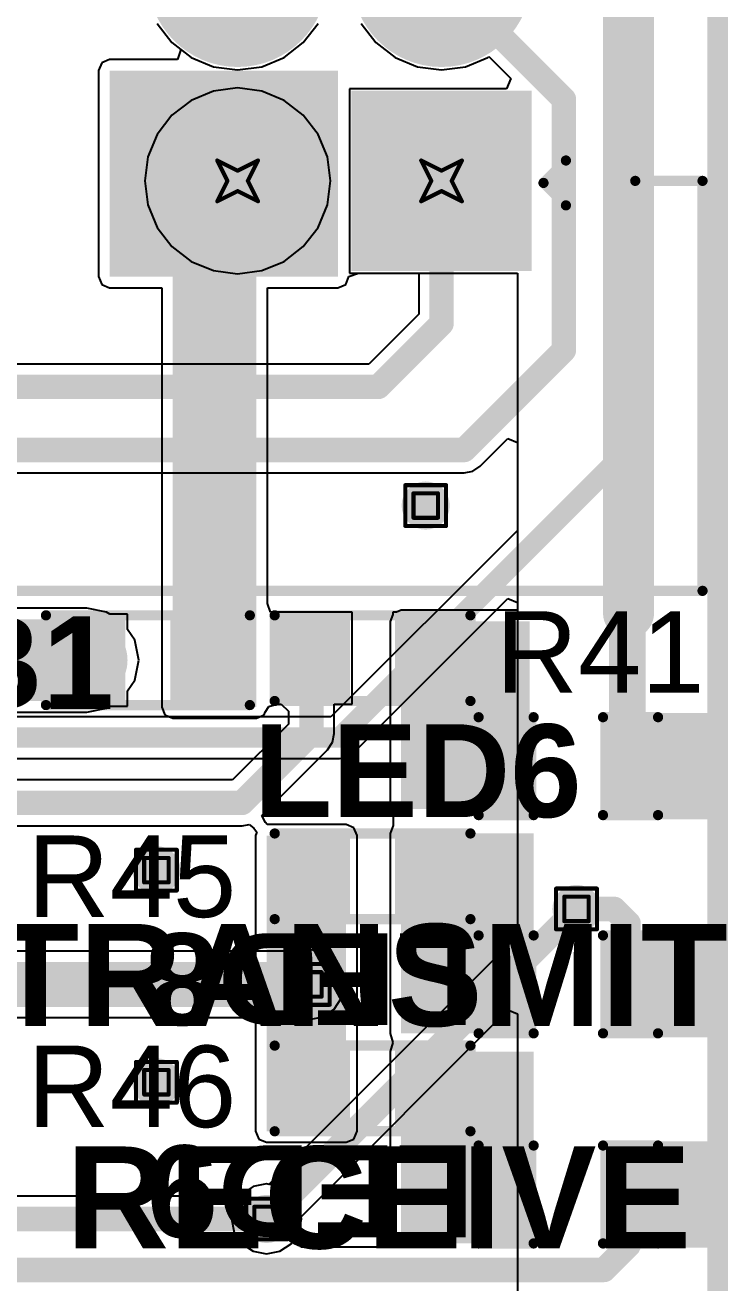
# Model space of a CAD drawing. Header units: inches. Extents: x -0.3 to 9.9, y -0.4 to 5.
# Drawn here: x 4.286 to 4.63, y 1.484 to 2.1 of the extents above; entities that cross this region are included whole.
import ezdxf

# ---------------------------------------------------------------- set-up
doc = ezdxf.new("R2010")
doc.units = ezdxf.units.IN
doc.header["$MEASUREMENT"] = 0
for name, color, linetype in [('Board Outline', 216, 'Continuous'), ('Bottom Layer', 5, 'Continuous'), ('Bottom Solder', 6, 'Continuous'), ('Drill Drawing', 1, 'Continuous'), ('Multi-Layer', 9, 'Continuous'), ('Pad Holes', 156, 'Continuous'), ('Top Layer', 1, 'Continuous'), ('Top Overlay', 2, 'Continuous'), ('Top Paste', 8, 'Continuous'), ('Top Solder', 216, 'Continuous'), ('Via Holes', 16, 'Continuous')]:
    doc.layers.add(name, color=color, linetype=linetype)
doc.styles.add('Arial', font='', dxfattribs={"height": 0.2})
doc.styles.add('Arial_Bold', font='', dxfattribs={"height": 0.2})
doc.styles.get('Arial').set_extended_font_data('Arial')
doc.styles.get('Arial_Bold').set_extended_font_data('Arial', bold=True)

# ---------------------------------------------------------------- blocks, each defined once
blk = doc.blocks.new('S______B______61')
at = {"layer": 'Top Layer'}
for points in [[(-0.045, -0.0175), (-0.045, 0.0175), (-0.015, 0.0175), (-0.015, -0.0175)], [(0.015, -0.0175), (0.015, 0.0175), (0.045, 0.0175), (0.045, -0.0175)]]:
    blk.add_hatch(color=1, dxfattribs=at).paths.add_polyline_path(points)
at = {"layer": 'Top Paste'}
for points in [[(-0.045, -0.0175), (-0.045, 0.0175), (-0.015, 0.0175), (-0.015, -0.0175)], [(0.015, -0.0175), (0.015, 0.0175), (0.045, 0.0175), (0.045, -0.0175)]]:
    blk.add_hatch(color=8, dxfattribs=at).paths.add_polyline_path(points)
at = {"layer": 'Top Solder'}
for points in [[(-0.049, -0.0215), (-0.049, 0.0215), (-0.011, 0.0215), (-0.011, -0.0215)], [(0.011, -0.0215), (0.011, 0.0215), (0.049, 0.0215), (0.049, -0.0215)]]:
    blk.add_hatch(color=216, dxfattribs=at).paths.add_polyline_path(points)
at = {"layer": 'Top Overlay', "const_width": 0.005}
for points in [[(0.05, 0.022), (-0.05, 0.022)], [(-0.05, 0.022), (-0.05, -0.022)], [(0.05, 0.022), (0.05, -0.022)], [(0.05, -0.022), (-0.05, -0.022)]]:
    blk.add_lwpolyline(points, dxfattribs=at)
at = {"layer": 'Top Overlay', "const_width": 0.0025}
for points in [[(-0.05125, 0.022, 1), (-0.04875, 0.022, 1)], [(-0.05125, 0.022, 1), (-0.04875, 0.022, 1)], [(0.04875, 0.022, 1), (0.05125, 0.022, 1)], [(0.04875, 0.022, 1), (0.05125, 0.022, 1)], [(-0.05125, -0.022, 1), (-0.04875, -0.022, 1)], [(-0.05125, -0.022, 1), (-0.04875, -0.022, 1)], [(0.04875, -0.022, 1), (0.05125, -0.022, 1)], [(0.04875, -0.022, 1), (0.05125, -0.022, 1)]]:
    blk.add_lwpolyline(points, format="xyb", close=True, dxfattribs=at)
at = {"layer": 'Top Overlay', "style": 'Arial_Bold'}
blk.add_text('SB1', height=0.045, rotation=-180, dxfattribs=at).set_placement((0.139, 0.02344))
blk = doc.blocks.new('R___0603_64')
at = {"layer": 'Top Layer'}
for points in [[(-0.015, 0.0175), (-0.015, -0.0175), (-0.045, -0.0175), (-0.045, 0.0175)], [(0.045, 0.0175), (0.045, -0.0175), (0.015, -0.0175), (0.015, 0.0175)]]:
    blk.add_hatch(color=1, dxfattribs=at).paths.add_polyline_path(points)
at = {"layer": 'Top Paste'}
for points in [[(-0.015, 0.0175), (-0.015, -0.0175), (-0.045, -0.0175), (-0.045, 0.0175)], [(0.045, 0.0175), (0.045, -0.0175), (0.015, -0.0175), (0.015, 0.0175)]]:
    blk.add_hatch(color=8, dxfattribs=at).paths.add_polyline_path(points)
at = {"layer": 'Top Solder'}
for points in [[(-0.011, 0.0215), (-0.011, -0.0215), (-0.049, -0.0215), (-0.049, 0.0215)], [(0.049, 0.0215), (0.049, -0.0215), (0.011, -0.0215), (0.011, 0.0215)]]:
    blk.add_hatch(color=216, dxfattribs=at).paths.add_polyline_path(points)
at = {"layer": 'Top Overlay', "const_width": 0.005}
for points in [[(-0.048, 0.021), (-0.048, -0.021)], [(0.048, 0.021), (-0.048, 0.021)], [(0.048, 0.021), (0.048, -0.021)], [(0.048, -0.021), (-0.048, -0.021)]]:
    blk.add_lwpolyline(points, dxfattribs=at)
at = {"layer": 'Top Overlay', "const_width": 0.0025}
for points in [[(-0.04925, 0.021, 1), (-0.04675, 0.021, 1)], [(-0.04925, 0.021, 1), (-0.04675, 0.021, 1)], [(0.04675, 0.021, 1), (0.04925, 0.021, 1)], [(0.04675, 0.021, 1), (0.04925, 0.021, 1)], [(-0.04925, -0.021, 1), (-0.04675, -0.021, 1)], [(-0.04925, -0.021, 1), (-0.04675, -0.021, 1)], [(0.04675, -0.021, 1), (0.04925, -0.021, 1)], [(0.04675, -0.021, 1), (0.04925, -0.021, 1)]]:
    blk.add_lwpolyline(points, format="xyb", close=True, dxfattribs=at)
blk = doc.blocks.new('R___0603_65')
at = {"layer": 'Top Layer'}
for points in [[(-0.015, 0.0175), (-0.015, -0.0175), (-0.045, -0.0175), (-0.045, 0.0175)], [(0.045, 0.0175), (0.045, -0.0175), (0.015, -0.0175), (0.015, 0.0175)]]:
    blk.add_hatch(color=1, dxfattribs=at).paths.add_polyline_path(points)
at = {"layer": 'Top Paste'}
for points in [[(-0.015, 0.0175), (-0.015, -0.0175), (-0.045, -0.0175), (-0.045, 0.0175)], [(0.045, 0.0175), (0.045, -0.0175), (0.015, -0.0175), (0.015, 0.0175)]]:
    blk.add_hatch(color=8, dxfattribs=at).paths.add_polyline_path(points)
at = {"layer": 'Top Solder'}
for points in [[(-0.011, 0.0215), (-0.011, -0.0215), (-0.049, -0.0215), (-0.049, 0.0215)], [(0.049, 0.0215), (0.049, -0.0215), (0.011, -0.0215), (0.011, 0.0215)]]:
    blk.add_hatch(color=216, dxfattribs=at).paths.add_polyline_path(points)
at = {"layer": 'Top Overlay', "const_width": 0.005}
for points in [[(-0.048, 0.021), (-0.048, -0.021)], [(0.048, 0.021), (-0.048, 0.021)], [(0.048, 0.021), (0.048, -0.021)], [(0.048, -0.021), (-0.048, -0.021)]]:
    blk.add_lwpolyline(points, dxfattribs=at)
at = {"layer": 'Top Overlay', "const_width": 0.0025}
for points in [[(-0.04925, 0.021, 1), (-0.04675, 0.021, 1)], [(-0.04925, 0.021, 1), (-0.04675, 0.021, 1)], [(0.04675, 0.021, 1), (0.04925, 0.021, 1)], [(0.04675, 0.021, 1), (0.04925, 0.021, 1)], [(-0.04925, -0.021, 1), (-0.04675, -0.021, 1)], [(-0.04925, -0.021, 1), (-0.04675, -0.021, 1)], [(0.04675, -0.021, 1), (0.04925, -0.021, 1)], [(0.04675, -0.021, 1), (0.04925, -0.021, 1)]]:
    blk.add_lwpolyline(points, format="xyb", close=True, dxfattribs=at)
blk = doc.blocks.new('R___0603_69')
at = {"layer": 'Top Layer'}
for points in [[(-0.015, 0.0175), (-0.015, -0.0175), (-0.045, -0.0175), (-0.045, 0.0175)], [(0.045, 0.0175), (0.045, -0.0175), (0.015, -0.0175), (0.015, 0.0175)]]:
    blk.add_hatch(color=1, dxfattribs=at).paths.add_polyline_path(points)
at = {"layer": 'Top Paste'}
for points in [[(-0.015, 0.0175), (-0.015, -0.0175), (-0.045, -0.0175), (-0.045, 0.0175)], [(0.045, 0.0175), (0.045, -0.0175), (0.015, -0.0175), (0.015, 0.0175)]]:
    blk.add_hatch(color=8, dxfattribs=at).paths.add_polyline_path(points)
at = {"layer": 'Top Solder'}
for points in [[(-0.011, 0.0215), (-0.011, -0.0215), (-0.049, -0.0215), (-0.049, 0.0215)], [(0.049, 0.0215), (0.049, -0.0215), (0.011, -0.0215), (0.011, 0.0215)]]:
    blk.add_hatch(color=216, dxfattribs=at).paths.add_polyline_path(points)
at = {"layer": 'Top Overlay', "const_width": 0.005}
for points in [[(-0.048, 0.021), (-0.048, -0.021)], [(0.048, 0.021), (-0.048, 0.021)], [(0.048, 0.021), (0.048, -0.021)], [(0.048, -0.021), (-0.048, -0.021)]]:
    blk.add_lwpolyline(points, dxfattribs=at)
at = {"layer": 'Top Overlay', "const_width": 0.0025}
for points in [[(-0.04925, 0.021, 1), (-0.04675, 0.021, 1)], [(-0.04925, 0.021, 1), (-0.04675, 0.021, 1)], [(0.04675, 0.021, 1), (0.04925, 0.021, 1)], [(0.04675, 0.021, 1), (0.04925, 0.021, 1)], [(-0.04925, -0.021, 1), (-0.04675, -0.021, 1)], [(-0.04925, -0.021, 1), (-0.04675, -0.021, 1)], [(0.04675, -0.021, 1), (0.04925, -0.021, 1)], [(0.04675, -0.021, 1), (0.04925, -0.021, 1)]]:
    blk.add_lwpolyline(points, format="xyb", close=True, dxfattribs=at)
blk = doc.blocks.new('LED_0603_114')
at = {"layer": 'Top Layer'}
for points in [[(-0.03937, 0.01969), (-0.01969, 0.01969), (-0.01969, -0.01969), (-0.03937, -0.01969)], [(0.01969, 0.01969), (0.03937, 0.01969), (0.03937, -0.01969), (0.01969, -0.01969)]]:
    blk.add_hatch(color=1, dxfattribs=at).paths.add_polyline_path(points)
at = {"layer": 'Top Overlay'}
blk.add_hatch(color=2, dxfattribs=at).paths.add_polyline_path([(0.044, -0.026), (0.069, -0.026), (0.069, 0.026), (0.044, 0.026)])
at = {"layer": 'Top Paste'}
for points in [[(-0.03937, 0.01969), (-0.01969, 0.01969), (-0.01969, -0.01969), (-0.03937, -0.01969)], [(0.01969, 0.01969), (0.03937, 0.01969), (0.03937, -0.01969), (0.01969, -0.01969)]]:
    blk.add_hatch(color=8, dxfattribs=at).paths.add_polyline_path(points)
at = {"layer": 'Top Solder'}
for points in [[(-0.04337, 0.02369), (-0.01569, 0.02369), (-0.01569, -0.02369), (-0.04337, -0.02369)], [(0.01569, 0.02369), (0.04337, 0.02369), (0.04337, -0.02369), (0.01569, -0.02369)]]:
    blk.add_hatch(color=216, dxfattribs=at).paths.add_polyline_path(points)
at = {"layer": 'Top Overlay', "const_width": 0.005}
for points in [[(-0.044, 0.024), (-0.017, 0.024)], [(-0.044, -0.024), (-0.044, 0.024)], [(0.017, 0.024), (0.044, 0.024)], [(0.044, -0.024), (0.044, 0.024)], [(-0.044, -0.024), (-0.017, -0.024)], [(0.017, -0.024), (0.044, -0.024)]]:
    blk.add_lwpolyline(points, dxfattribs=at)
at = {"layer": 'Top Overlay', "const_width": 0.0025}
for points in [[(-0.04525, 0.024, 1), (-0.04275, 0.024, 1)], [(-0.04525, 0.024, 1), (-0.04275, 0.024, 1)], [(-0.01825, 0.024, 1), (-0.01575, 0.024, 1)], [(0.01575, 0.024, 1), (0.01825, 0.024, 1)], [(0.04275, 0.024, 1), (0.04525, 0.024, 1)], [(0.04275, 0.024, 1), (0.04525, 0.024, 1)], [(-0.04525, -0.024, 1), (-0.04275, -0.024, 1)], [(-0.04525, -0.024, 1), (-0.04275, -0.024, 1)], [(-0.01825, -0.024, 1), (-0.01575, -0.024, 1)], [(0.01575, -0.024, 1), (0.01825, -0.024, 1)], [(0.04275, -0.024, 1), (0.04525, -0.024, 1)], [(0.04275, -0.024, 1), (0.04525, -0.024, 1)]]:
    blk.add_lwpolyline(points, format="xyb", close=True, dxfattribs=at)
at = {"layer": 'Top Overlay', "style": 'Arial_Bold'}
blk.add_text('LED9', height=0.045, rotation=180, dxfattribs=at).set_placement((-0.04621, 0.02406))
blk = doc.blocks.new('LED_0603_115')
at = {"layer": 'Top Layer'}
for points in [[(-0.03937, 0.01969), (-0.01969, 0.01969), (-0.01969, -0.01969), (-0.03937, -0.01969)], [(0.01969, 0.01969), (0.03937, 0.01969), (0.03937, -0.01969), (0.01969, -0.01969)]]:
    blk.add_hatch(color=1, dxfattribs=at).paths.add_polyline_path(points)
at = {"layer": 'Top Overlay'}
blk.add_hatch(color=2, dxfattribs=at).paths.add_polyline_path([(0.044, -0.026), (0.069, -0.026), (0.069, 0.026), (0.044, 0.026)])
at = {"layer": 'Top Paste'}
for points in [[(-0.03937, 0.01969), (-0.01969, 0.01969), (-0.01969, -0.01969), (-0.03937, -0.01969)], [(0.01969, 0.01969), (0.03937, 0.01969), (0.03937, -0.01969), (0.01969, -0.01969)]]:
    blk.add_hatch(color=8, dxfattribs=at).paths.add_polyline_path(points)
at = {"layer": 'Top Solder'}
for points in [[(-0.04337, 0.02369), (-0.01569, 0.02369), (-0.01569, -0.02369), (-0.04337, -0.02369)], [(0.01569, 0.02369), (0.04337, 0.02369), (0.04337, -0.02369), (0.01569, -0.02369)]]:
    blk.add_hatch(color=216, dxfattribs=at).paths.add_polyline_path(points)
at = {"layer": 'Top Overlay', "const_width": 0.005}
for points in [[(-0.044, 0.024), (-0.017, 0.024)], [(-0.044, -0.024), (-0.044, 0.024)], [(0.017, 0.024), (0.044, 0.024)], [(0.044, -0.024), (0.044, 0.024)], [(-0.044, -0.024), (-0.017, -0.024)], [(0.017, -0.024), (0.044, -0.024)]]:
    blk.add_lwpolyline(points, dxfattribs=at)
at = {"layer": 'Top Overlay', "const_width": 0.0025}
for points in [[(-0.04525, 0.024, 1), (-0.04275, 0.024, 1)], [(-0.04525, 0.024, 1), (-0.04275, 0.024, 1)], [(-0.01825, 0.024, 1), (-0.01575, 0.024, 1)], [(0.01575, 0.024, 1), (0.01825, 0.024, 1)], [(0.04275, 0.024, 1), (0.04525, 0.024, 1)], [(0.04275, 0.024, 1), (0.04525, 0.024, 1)], [(-0.04525, -0.024, 1), (-0.04275, -0.024, 1)], [(-0.04525, -0.024, 1), (-0.04275, -0.024, 1)], [(-0.01825, -0.024, 1), (-0.01575, -0.024, 1)], [(0.01575, -0.024, 1), (0.01825, -0.024, 1)], [(0.04275, -0.024, 1), (0.04525, -0.024, 1)], [(0.04275, -0.024, 1), (0.04525, -0.024, 1)]]:
    blk.add_lwpolyline(points, format="xyb", close=True, dxfattribs=at)
at = {"layer": 'Top Overlay', "style": 'Arial_Bold'}
blk.add_text('LED8', height=0.045, rotation=180, dxfattribs=at).set_placement((-0.04616, 0.02506))
blk = doc.blocks.new('LED_0603_116')
at = {"layer": 'Top Layer'}
for points in [[(-0.03937, 0.01969), (-0.01969, 0.01969), (-0.01969, -0.01969), (-0.03937, -0.01969)], [(0.01969, 0.01969), (0.03937, 0.01969), (0.03937, -0.01969), (0.01969, -0.01969)]]:
    blk.add_hatch(color=1, dxfattribs=at).paths.add_polyline_path(points)
at = {"layer": 'Top Overlay'}
blk.add_hatch(color=2, dxfattribs=at).paths.add_polyline_path([(0.044, -0.026), (0.069, -0.026), (0.069, 0.026), (0.044, 0.026)])
at = {"layer": 'Top Paste'}
for points in [[(-0.03937, 0.01969), (-0.01969, 0.01969), (-0.01969, -0.01969), (-0.03937, -0.01969)], [(0.01969, 0.01969), (0.03937, 0.01969), (0.03937, -0.01969), (0.01969, -0.01969)]]:
    blk.add_hatch(color=8, dxfattribs=at).paths.add_polyline_path(points)
at = {"layer": 'Top Solder'}
for points in [[(-0.04337, 0.02369), (-0.01569, 0.02369), (-0.01569, -0.02369), (-0.04337, -0.02369)], [(0.01569, 0.02369), (0.04337, 0.02369), (0.04337, -0.02369), (0.01569, -0.02369)]]:
    blk.add_hatch(color=216, dxfattribs=at).paths.add_polyline_path(points)
at = {"layer": 'Top Overlay', "const_width": 0.005}
for points in [[(-0.044, 0.024), (-0.017, 0.024)], [(-0.044, -0.024), (-0.044, 0.024)], [(0.017, 0.024), (0.044, 0.024)], [(0.044, -0.024), (0.044, 0.024)], [(-0.044, -0.024), (-0.017, -0.024)], [(0.017, -0.024), (0.044, -0.024)]]:
    blk.add_lwpolyline(points, dxfattribs=at)
at = {"layer": 'Top Overlay', "const_width": 0.0025}
for points in [[(-0.04525, 0.024, 1), (-0.04275, 0.024, 1)], [(-0.04525, 0.024, 1), (-0.04275, 0.024, 1)], [(-0.01825, 0.024, 1), (-0.01575, 0.024, 1)], [(0.01575, 0.024, 1), (0.01825, 0.024, 1)], [(0.04275, 0.024, 1), (0.04525, 0.024, 1)], [(0.04275, 0.024, 1), (0.04525, 0.024, 1)], [(-0.04525, -0.024, 1), (-0.04275, -0.024, 1)], [(-0.04525, -0.024, 1), (-0.04275, -0.024, 1)], [(-0.01825, -0.024, 1), (-0.01575, -0.024, 1)], [(0.01575, -0.024, 1), (0.01825, -0.024, 1)], [(0.04275, -0.024, 1), (0.04525, -0.024, 1)], [(0.04275, -0.024, 1), (0.04525, -0.024, 1)]]:
    blk.add_lwpolyline(points, format="xyb", close=True, dxfattribs=at)
at = {"layer": 'Top Overlay', "style": 'Arial_Bold'}
blk.add_text('LED6', height=0.045, dxfattribs=at).set_placement((-0.15419, -0.02447))
blk = doc.blocks.new('BH254V_6P_122')
at = {"layer": 'Bottom Layer'}
h = blk.add_hatch(color=5, dxfattribs=at)
edge = h.paths.add_edge_path()
edge.add_arc((-0.1, 0.05), 0.04016, 0, 360)
h = blk.add_hatch(color=5, dxfattribs=at)
edge = h.paths.add_edge_path()
edge.add_arc((0, 0.05), 0.04016, 0, 360)
h = blk.add_hatch(color=5, dxfattribs=at)
edge = h.paths.add_edge_path()
edge.add_arc((0.1, 0.05), 0.04016, 0, 360)
blk.add_hatch(color=5, dxfattribs=at).paths.add_polyline_path([(-0.14016, -0.00984), (-0.05984, -0.00984), (-0.05984, -0.09016), (-0.14016, -0.09016)])
h = blk.add_hatch(color=5, dxfattribs=at)
edge = h.paths.add_edge_path()
edge.add_arc((0, -0.05), 0.04016, 0, 360)
h = blk.add_hatch(color=5, dxfattribs=at)
edge = h.paths.add_edge_path()
edge.add_arc((0.1, -0.05), 0.04016, 0, 360)
at = {"layer": 'Bottom Solder'}
h = blk.add_hatch(color=6, dxfattribs=at)
edge = h.paths.add_edge_path()
edge.add_arc((-0.1, 0.05), 0.04416, 0, 360)
h = blk.add_hatch(color=6, dxfattribs=at)
edge = h.paths.add_edge_path()
edge.add_arc((0, 0.05), 0.04416, 0, 360)
h = blk.add_hatch(color=6, dxfattribs=at)
edge = h.paths.add_edge_path()
edge.add_arc((0.1, 0.05), 0.04416, 0, 360)
blk.add_hatch(color=6, dxfattribs=at).paths.add_polyline_path([(-0.14416, -0.00584), (-0.05584, -0.00584), (-0.05584, -0.09416), (-0.14416, -0.09416)])
h = blk.add_hatch(color=6, dxfattribs=at)
edge = h.paths.add_edge_path()
edge.add_arc((0, -0.05), 0.04416, 0, 360)
h = blk.add_hatch(color=6, dxfattribs=at)
edge = h.paths.add_edge_path()
edge.add_arc((0.1, -0.05), 0.04416, 0, 360)
at = {"layer": 'Multi-Layer'}
h = blk.add_hatch(color=9, dxfattribs=at)
edge = h.paths.add_edge_path()
edge.add_arc((-0.1, 0.05), 0.04016, 0, 360)
h = blk.add_hatch(color=9, dxfattribs=at)
edge = h.paths.add_edge_path()
edge.add_arc((0, 0.05), 0.04016, 0, 360)
h = blk.add_hatch(color=9, dxfattribs=at)
edge = h.paths.add_edge_path()
edge.add_arc((0.1, 0.05), 0.04016, 0, 360)
blk.add_hatch(color=9, dxfattribs=at).paths.add_polyline_path([(-0.14016, -0.00984), (-0.05984, -0.00984), (-0.05984, -0.09016), (-0.14016, -0.09016)])
h = blk.add_hatch(color=9, dxfattribs=at)
edge = h.paths.add_edge_path()
edge.add_arc((0, -0.05), 0.04016, 0, 360)
h = blk.add_hatch(color=9, dxfattribs=at)
edge = h.paths.add_edge_path()
edge.add_arc((0.1, -0.05), 0.04016, 0, 360)
at = {"layer": 'Pad Holes'}
h = blk.add_hatch(color=7, dxfattribs=at)
edge = h.paths.add_edge_path()
edge.add_arc((-0.1, 0.05), 0.02008, 0, 360)
h = blk.add_hatch(color=7, dxfattribs=at)
edge = h.paths.add_edge_path()
edge.add_arc((0, 0.05), 0.02008, 0, 360)
h = blk.add_hatch(color=7, dxfattribs=at)
edge = h.paths.add_edge_path()
edge.add_arc((0.1, 0.05), 0.02008, 0, 360)
h = blk.add_hatch(color=7, dxfattribs=at)
edge = h.paths.add_edge_path()
edge.add_arc((-0.1, -0.05), 0.02008, 0, 360)
h = blk.add_hatch(color=7, dxfattribs=at)
edge = h.paths.add_edge_path()
edge.add_arc((0, -0.05), 0.02008, 0, 360)
h = blk.add_hatch(color=7, dxfattribs=at)
edge = h.paths.add_edge_path()
edge.add_arc((0.1, -0.05), 0.02008, 0, 360)
at = {"layer": 'Top Layer'}
h = blk.add_hatch(color=1, dxfattribs=at)
edge = h.paths.add_edge_path()
edge.add_arc((-0.1, 0.05), 0.04016, 0, 360)
h = blk.add_hatch(color=1, dxfattribs=at)
edge = h.paths.add_edge_path()
edge.add_arc((0, 0.05), 0.04016, 0, 360)
h = blk.add_hatch(color=1, dxfattribs=at)
edge = h.paths.add_edge_path()
edge.add_arc((0.1, 0.05), 0.04016, 0, 360)
blk.add_hatch(color=1, dxfattribs=at).paths.add_polyline_path([(-0.14016, -0.00984), (-0.05984, -0.00984), (-0.05984, -0.09016), (-0.14016, -0.09016)])
h = blk.add_hatch(color=1, dxfattribs=at)
edge = h.paths.add_edge_path()
edge.add_arc((0, -0.05), 0.04016, 0, 360)
h = blk.add_hatch(color=1, dxfattribs=at)
edge = h.paths.add_edge_path()
edge.add_arc((0.1, -0.05), 0.04016, 0, 360)
at = {"layer": 'Top Overlay'}
blk.add_hatch(color=2, dxfattribs=at).paths.add_polyline_path([(-0.0955, -0.103), (-0.107, -0.103), (-0.107, -0.1105), (-0.0955, -0.1105)])
at = {"layer": 'Top Solder'}
h = blk.add_hatch(color=216, dxfattribs=at)
edge = h.paths.add_edge_path()
edge.add_arc((-0.1, 0.05), 0.04416, 0, 360)
h = blk.add_hatch(color=216, dxfattribs=at)
edge = h.paths.add_edge_path()
edge.add_arc((0, 0.05), 0.04416, 0, 360)
h = blk.add_hatch(color=216, dxfattribs=at)
edge = h.paths.add_edge_path()
edge.add_arc((0.1, 0.05), 0.04416, 0, 360)
blk.add_hatch(color=216, dxfattribs=at).paths.add_polyline_path([(-0.14416, -0.00584), (-0.05584, -0.00584), (-0.05584, -0.09416), (-0.14416, -0.09416)])
h = blk.add_hatch(color=216, dxfattribs=at)
edge = h.paths.add_edge_path()
edge.add_arc((0, -0.05), 0.04416, 0, 360)
h = blk.add_hatch(color=216, dxfattribs=at)
edge = h.paths.add_edge_path()
edge.add_arc((0.1, -0.05), 0.04416, 0, 360)
at = {"layer": 'Top Overlay', "const_width": 0.005}
for points in [[(-0.301, 0.197), (-0.301, -0.178)], [(-0.301, 0.197), (0.302, 0.197)], [(0.302, 0.197), (0.302, -0.178)], [(-0.101, -0.1), (-0.112, -0.111)], [(-0.101, -0.1), (-0.09, -0.111)], [(-0.112, -0.111), (-0.09, -0.111)], [(-0.1, -0.145), (-0.1, -0.178)], [(-0.1, -0.145), (0.099, -0.145)], [(0.099, -0.145), (0.099, -0.178)], [(-0.301, -0.178), (-0.1, -0.178)], [(0.099, -0.178), (0.302, -0.178)]]:
    blk.add_lwpolyline(points, dxfattribs=at)
at = {"layer": 'Top Overlay', "const_width": 0.0025}
for points in [[(-0.30225, 0.197, 1), (-0.29975, 0.197, 1)], [(-0.30225, 0.197, 1), (-0.29975, 0.197, 1)], [(0.30075, 0.197, 1), (0.30325, 0.197, 1)], [(0.30075, 0.197, 1), (0.30325, 0.197, 1)], [(-0.10225, -0.1, 1), (-0.09975, -0.1, 1)], [(-0.10225, -0.1, 1), (-0.09975, -0.1, 1)], [(-0.11325, -0.111, 1), (-0.11075, -0.111, 1)], [(-0.11325, -0.111, 1), (-0.11075, -0.111, 1)], [(-0.09125, -0.111, 1), (-0.08875, -0.111, 1)], [(-0.09125, -0.111, 1), (-0.08875, -0.111, 1)], [(-0.10125, -0.145, 1), (-0.09875, -0.145, 1)], [(-0.10125, -0.145, 1), (-0.09875, -0.145, 1)], [(0.09775, -0.145, 1), (0.10025, -0.145, 1)], [(0.09775, -0.145, 1), (0.10025, -0.145, 1)], [(-0.30225, -0.178, 1), (-0.29975, -0.178, 1)], [(-0.30225, -0.178, 1), (-0.29975, -0.178, 1)], [(-0.10125, -0.178, 1), (-0.09875, -0.178, 1)], [(-0.10125, -0.178, 1), (-0.09875, -0.178, 1)], [(0.09775, -0.178, 1), (0.10025, -0.178, 1)], [(0.09775, -0.178, 1), (0.10025, -0.178, 1)], [(0.30075, -0.178, 1), (0.30325, -0.178, 1)], [(0.30075, -0.178, 1), (0.30325, -0.178, 1)]]:
    blk.add_lwpolyline(points, format="xyb", close=True, dxfattribs=at)

msp = doc.modelspace()

# ---------------------------------------------------------------- hatches: boundary and pattern name
at = {"layer": 'Bottom Layer'}
h = msp.add_hatch(color=5, dxfattribs=at)
edge = h.paths.add_edge_path()
edge.add_arc((4.48205, 1.86477), 0.01181, 0, 360)
h = msp.add_hatch(color=5, dxfattribs=at)
edge = h.paths.add_edge_path()
edge.add_arc((4.35, 1.686), 0.01181, 0, 360)
h = msp.add_hatch(color=5, dxfattribs=at)
edge = h.paths.add_edge_path()
edge.add_arc((4.556, 1.667), 0.01181, 0, 360)
h = msp.add_hatch(color=5, dxfattribs=at)
edge = h.paths.add_edge_path()
edge.add_arc((4.425, 1.63), 0.01181, 0, 360)
h = msp.add_hatch(color=5, dxfattribs=at)
edge = h.paths.add_edge_path()
edge.add_arc((4.35, 1.582), 0.01181, 0, 360)
h = msp.add_hatch(color=5, dxfattribs=at)
edge = h.paths.add_edge_path()
edge.add_arc((4.404, 1.515), 0.01181, 0, 360)
at = {"layer": 'Bottom Solder'}
h = msp.add_hatch(color=6, dxfattribs=at)
edge = h.paths.add_edge_path()
edge.add_arc((4.48205, 1.86477), 0.00591, 0, 360)
h = msp.add_hatch(color=6, dxfattribs=at)
edge = h.paths.add_edge_path()
edge.add_arc((4.35, 1.686), 0.00591, 0, 360)
h = msp.add_hatch(color=6, dxfattribs=at)
edge = h.paths.add_edge_path()
edge.add_arc((4.556, 1.667), 0.00591, 0, 360)
h = msp.add_hatch(color=6, dxfattribs=at)
edge = h.paths.add_edge_path()
edge.add_arc((4.425, 1.63), 0.00591, 0, 360)
h = msp.add_hatch(color=6, dxfattribs=at)
edge = h.paths.add_edge_path()
edge.add_arc((4.35, 1.582), 0.00591, 0, 360)
h = msp.add_hatch(color=6, dxfattribs=at)
edge = h.paths.add_edge_path()
edge.add_arc((4.404, 1.515), 0.00591, 0, 360)
at = {"layer": 'Top Layer'}
for points in [[(4.327, 1.977), (4.439, 1.977), (4.439, 2.078), (4.327, 2.078)], [(4.358, 1.766), (4.399, 1.766), (4.399, 2.068), (4.358, 2.068)], [(4.47, 1.716), (4.533, 1.716), (4.533, 1.808), (4.47, 1.808)], [(4.404, 1.558), (4.443, 1.558), (4.443, 1.703), (4.404, 1.703)], [(4.535, 1.606), (4.535, 1.704), (4.47, 1.704), (4.47, 1.606)], [(4.535, 1.503), (4.535, 1.597), (4.47, 1.597), (4.47, 1.503)]]:
    msp.add_hatch(color=1, dxfattribs=at).paths.add_polyline_path(points)
h = msp.add_hatch(color=1, dxfattribs=at)
edge = h.paths.add_edge_path()
edge.add_arc((4.48205, 1.86477), 0.01181, 0, 360)
h = msp.add_hatch(color=1, dxfattribs=at)
edge = h.paths.add_edge_path()
edge.add_arc((4.35, 1.686), 0.01181, 0, 360)
h = msp.add_hatch(color=1, dxfattribs=at)
edge = h.paths.add_edge_path()
edge.add_arc((4.556, 1.667), 0.01181, 0, 360)
h = msp.add_hatch(color=1, dxfattribs=at)
edge = h.paths.add_edge_path()
edge.add_arc((4.425, 1.63), 0.01181, 0, 360)
h = msp.add_hatch(color=1, dxfattribs=at)
edge = h.paths.add_edge_path()
edge.add_arc((4.35, 1.582), 0.01181, 0, 360)
h = msp.add_hatch(color=1, dxfattribs=at)
edge = h.paths.add_edge_path()
edge.add_arc((4.404, 1.515), 0.01181, 0, 360)
at = {"layer": 'Top Solder'}
h = msp.add_hatch(color=216, dxfattribs=at)
edge = h.paths.add_edge_path()
edge.add_arc((4.48205, 1.86477), 0.00591, 0, 360)
h = msp.add_hatch(color=216, dxfattribs=at)
edge = h.paths.add_edge_path()
edge.add_arc((4.35, 1.686), 0.00591, 0, 360)
h = msp.add_hatch(color=216, dxfattribs=at)
edge = h.paths.add_edge_path()
edge.add_arc((4.556, 1.667), 0.00591, 0, 360)
h = msp.add_hatch(color=216, dxfattribs=at)
edge = h.paths.add_edge_path()
edge.add_arc((4.425, 1.63), 0.00591, 0, 360)
h = msp.add_hatch(color=216, dxfattribs=at)
edge = h.paths.add_edge_path()
edge.add_arc((4.35, 1.582), 0.00591, 0, 360)
h = msp.add_hatch(color=216, dxfattribs=at)
edge = h.paths.add_edge_path()
edge.add_arc((4.404, 1.515), 0.00591, 0, 360)
at = {"layer": 'Via Holes'}
h = msp.add_hatch(color=7, dxfattribs=at)
edge = h.paths.add_edge_path()
edge.add_arc((4.48205, 1.86477), 0.00591, 0, 360)
h = msp.add_hatch(color=7, dxfattribs=at)
edge = h.paths.add_edge_path()
edge.add_arc((4.35, 1.686), 0.00591, 0, 360)
h = msp.add_hatch(color=7, dxfattribs=at)
edge = h.paths.add_edge_path()
edge.add_arc((4.556, 1.667), 0.00591, 0, 360)
h = msp.add_hatch(color=7, dxfattribs=at)
edge = h.paths.add_edge_path()
edge.add_arc((4.425, 1.63), 0.00591, 0, 360)
h = msp.add_hatch(color=7, dxfattribs=at)
edge = h.paths.add_edge_path()
edge.add_arc((4.35, 1.582), 0.00591, 0, 360)
h = msp.add_hatch(color=7, dxfattribs=at)
edge = h.paths.add_edge_path()
edge.add_arc((4.404, 1.515), 0.00591, 0, 360)

# ---------------------------------------------------------------- linework, layer by layer
at = {"layer": 'Board Outline', "const_width": 0.01}
msp.add_lwpolyline([(4.62523, 2.76795), (4.62523, -0.122)], dxfattribs=at)
at = {"layer": 'Bottom Layer'}
for p, q in [((4.35038, 2.10118), (4.35762, 2.09174)), ((4.42203, 2.09174), (4.42927, 2.10118)), ((4.45038, 2.10118), (4.45762, 2.09174)), ((4.35762, 2.09174), (4.36705, 2.0845)), ((4.4126, 2.0845), (4.42203, 2.09174)), ((4.45762, 2.09174), (4.46705, 2.0845)), ((4.36705, 2.0845), (4.37803, 2.07995)), ((4.40161, 2.07995), (4.4126, 2.0845)), ((4.46705, 2.0845), (4.47803, 2.07995)), ((4.50161, 2.07995), (4.5126, 2.0845)), ((4.5126, 2.0845), (4.51305, 2.08486)), ((4.51305, 2.08486), (4.5238, 2.07411)), ((4.37803, 2.07995), (4.38982, 2.0784)), ((4.38982, 2.0784), (4.40161, 2.07995)), ((4.47803, 2.07995), (4.48982, 2.0784)), ((4.48982, 2.0784), (4.50161, 2.07995)), ((4.5238, 2.07411), (4.52173, 2.06911)), ((4.37803, 2.06794), (4.36705, 2.06339)), ((4.38982, 2.0695), (4.37803, 2.06794)), ((4.40161, 2.06794), (4.38982, 2.0695)), ((4.4126, 2.06339), (4.40161, 2.06794)), ((4.52173, 2.06911), (4.44467, 2.06911)), ((4.44467, 2.06911), (4.44467, 1.97879)), ((4.36705, 2.06339), (4.35762, 2.05616)), ((4.42203, 2.05616), (4.4126, 2.06339)), ((4.35762, 2.05616), (4.35038, 2.04672)), ((4.42927, 2.04672), (4.42203, 2.05616)), ((4.35038, 2.04672), (4.34583, 2.03574)), ((4.43382, 2.03574), (4.42927, 2.04672)), ((4.34583, 2.03574), (4.34428, 2.02395)), ((4.43537, 2.02395), (4.43382, 2.03574)), ((4.34428, 2.02395), (4.34583, 2.01216)), ((4.43382, 2.01216), (4.43537, 2.02395)), ((4.34583, 2.01216), (4.35038, 2.00117)), ((4.42927, 2.00117), (4.43382, 2.01216)), ((4.35038, 2.00117), (4.35762, 1.99174)), ((4.42203, 1.99174), (4.42927, 2.00117)), ((4.35762, 1.99174), (4.36705, 1.9845)), ((4.4126, 1.9845), (4.42203, 1.99174)), ((4.36705, 1.9845), (4.37803, 1.97995)), ((4.37803, 1.97995), (4.38982, 1.9784)), ((4.38982, 1.9784), (4.40161, 1.97995)), ((4.40161, 1.97995), (4.4126, 1.9845)), ((4.44467, 1.97879), (4.47861, 1.97879)), ((4.47861, 1.97879), (4.47861, 1.95865)), ((4.47861, 1.95865), (4.45413, 1.93416)), ((4.45413, 1.93416), (4.27555, 1.93416)), ((4.5088, 1.88407), (4.52238, 1.89765)), ((4.52238, 1.89765), (4.527, 1.89573)), ((4.527, 1.89573), (4.527, 1.8526)), ((3.99465, 1.88078), (4.50087, 1.88078)), ((4.50087, 1.88078), (4.50517, 1.88164)), ((4.50087, 1.88078), (4.50087, 1.88078)), ((4.50517, 1.88164), (4.5088, 1.88407)), ((4.527, 1.8526), (4.4356, 1.7612)), ((4.44703, 1.74379), (4.52238, 1.81914)), ((4.52238, 1.81914), (4.527, 1.81723)), ((4.527, 1.81723), (4.527, 1.65386)), ((4.4356, 1.7612), (3.951, 1.7612)), ((3.95522, 1.7408), (4.43982, 1.7408)), ((4.43982, 1.7408), (4.44372, 1.74158)), ((4.44372, 1.74158), (4.44703, 1.74379)), ((4.527, 1.65386), (4.40507, 1.53193)), ((4.425, 1.64714), (4.42084, 1.64631)), ((4.43156, 1.64584), (4.425, 1.64714)), ((4.42084, 1.64631), (4.191, 1.64631)), ((4.43712, 1.64212), (4.43156, 1.64584)), ((4.44084, 1.63656), (4.43712, 1.64212)), ((4.44214, 1.63), (4.44084, 1.63656)), ((4.44084, 1.62344), (4.44214, 1.63)), ((4.43712, 1.61788), (4.44084, 1.62344)), ((4.42093, 1.51607), (4.52238, 1.61752)), ((4.43156, 1.61416), (4.43712, 1.61788)), ((4.52238, 1.61752), (4.527, 1.61561)), ((4.527, 1.61561), (4.527, 1.21663)), ((4.19776, 1.61369), (4.42084, 1.61369)), ((4.42084, 1.61369), (4.425, 1.61286)), ((4.425, 1.61286), (4.43156, 1.61416)), ((4.39744, 1.53084), (4.39188, 1.52712)), ((4.404, 1.53214), (4.39744, 1.53084)), ((4.40507, 1.53193), (4.404, 1.53214)), ((4.39188, 1.52712), (4.38816, 1.52156)), ((4.38816, 1.52156), (4.38686, 1.515)), ((4.38686, 1.515), (4.38816, 1.50844)), ((4.41984, 1.50844), (4.42114, 1.515)), ((4.42114, 1.515), (4.42093, 1.51607)), ((4.38816, 1.50844), (4.39188, 1.50288)), ((4.41612, 1.50288), (4.41984, 1.50844)), ((4.39188, 1.50288), (4.39744, 1.49916)), ((4.39744, 1.49916), (4.404, 1.49786)), ((4.404, 1.49786), (4.41056, 1.49916)), ((4.41056, 1.49916), (4.41612, 1.50288))]:
    msp.add_line(p, q, dxfattribs=at)
for points, const_width in [([(4.58382, 1.895), (4.58382, 2.33295)], 0.01), ([(4.48982, 2.12395), (4.54982, 2.06395)], 0.012), ([(4.54982, 1.94095), (4.54982, 2.06395)], 0.012), ([(4.48982, 1.954), (4.48982, 2.02395)], 0.012), ([(4.45877, 1.92295), (4.48982, 1.954)], 0.012), ([(4.50087, 1.892), (4.54982, 1.94095)], 0.012), ([(4.26282, 1.92295), (4.45877, 1.92295)], 0.012), ([(4.43982, 1.751), (4.58382, 1.895)], 0.01), ([(3.99, 1.892), (4.50087, 1.892)], 0.012), ([(3.951, 1.751), (4.43982, 1.751)], 0.01), ([(4.404, 1.515), (4.556, 1.667)], 0.012), ([(4.191, 1.63), (4.425, 1.63)], 0.022)]:
    msp.add_lwpolyline(points, dxfattribs=dict(at, const_width=const_width))
for points, const_width in [([(4.54682, 2.06395, 1), (4.55282, 2.06395, 1)], 0.006), ([(4.54682, 2.06395, 1), (4.55282, 2.06395, 1)], 0.006), ([(4.48682, 2.02395, 1), (4.49282, 2.02395, 1)], 0.006), ([(4.48682, 1.954, 1), (4.49282, 1.954, 1)], 0.006), ([(4.48682, 1.954, 1), (4.49282, 1.954, 1)], 0.006), ([(4.54682, 1.94095, 1), (4.55282, 1.94095, 1)], 0.006), ([(4.54682, 1.94095, 1), (4.55282, 1.94095, 1)], 0.006), ([(4.45577, 1.92295, 1), (4.46177, 1.92295, 1)], 0.006), ([(4.45577, 1.92295, 1), (4.46177, 1.92295, 1)], 0.006), ([(4.58132, 1.895, 1), (4.58632, 1.895, 1)], 0.005), ([(4.58132, 1.895, 1), (4.58632, 1.895, 1)], 0.005), ([(4.49787, 1.892, 1), (4.50387, 1.892, 1)], 0.006), ([(4.49787, 1.892, 1), (4.50387, 1.892, 1)], 0.006), ([(4.43732, 1.751, 1), (4.44232, 1.751, 1)], 0.005), ([(4.43732, 1.751, 1), (4.44232, 1.751, 1)], 0.005), ([(4.553, 1.667, 1), (4.559, 1.667, 1)], 0.006), ([(4.4195, 1.63, 1), (4.4305, 1.63, 1)], 0.011), ([(4.401, 1.515, 1), (4.407, 1.515, 1)], 0.006)]:
    msp.add_lwpolyline(points, format="xyb", close=True, dxfattribs=dict(at, const_width=const_width))
at = {"layer": 'Drill Drawing', "const_width": 0.002}
for points in [[(4.37982, 2.03395), (4.38982, 2.02895)], [(4.37982, 2.03395), (4.38482, 2.02395)], [(4.38982, 2.02895), (4.39982, 2.03395)], [(4.39482, 2.02395), (4.39982, 2.03395)], [(4.47982, 2.03395), (4.48982, 2.02895)], [(4.47982, 2.03395), (4.48482, 2.02395)], [(4.48982, 2.02895), (4.49982, 2.03395)], [(4.49482, 2.02395), (4.49982, 2.03395)], [(4.37982, 2.01395), (4.38482, 2.02395)], [(4.39482, 2.02395), (4.39982, 2.01395)], [(4.47982, 2.01395), (4.48482, 2.02395)], [(4.49482, 2.02395), (4.49982, 2.01395)], [(4.37982, 2.01395), (4.38982, 2.01895)], [(4.38982, 2.01895), (4.39982, 2.01395)], [(4.47982, 2.01395), (4.48982, 2.01895)], [(4.48982, 2.01895), (4.49982, 2.01395)], [(4.47205, 1.87477), (4.49205, 1.87477)], [(4.47205, 1.85477), (4.47205, 1.87477)], [(4.49205, 1.85477), (4.49205, 1.87477)], [(4.47605, 1.87077), (4.48805, 1.87077)], [(4.47605, 1.85877), (4.47605, 1.87077)], [(4.48805, 1.85877), (4.48805, 1.87077)], [(4.47605, 1.85877), (4.48805, 1.85877)], [(4.47205, 1.85477), (4.49205, 1.85477)], [(4.34, 1.696), (4.36, 1.696)], [(4.34, 1.676), (4.34, 1.696)], [(4.36, 1.676), (4.36, 1.696)], [(4.344, 1.692), (4.356, 1.692)], [(4.344, 1.68), (4.344, 1.692)], [(4.356, 1.68), (4.356, 1.692)], [(4.344, 1.68), (4.356, 1.68)], [(4.546, 1.677), (4.566, 1.677)], [(4.546, 1.657), (4.546, 1.677)], [(4.566, 1.657), (4.566, 1.677)], [(4.34, 1.676), (4.36, 1.676)], [(4.55, 1.673), (4.562, 1.673)], [(4.55, 1.661), (4.55, 1.673)], [(4.562, 1.661), (4.562, 1.673)], [(4.55, 1.661), (4.562, 1.661)], [(4.546, 1.657), (4.566, 1.657)], [(4.415, 1.64), (4.435, 1.64)], [(4.415, 1.62), (4.415, 1.64)], [(4.435, 1.62), (4.435, 1.64)], [(4.419, 1.636), (4.431, 1.636)], [(4.419, 1.624), (4.419, 1.636)], [(4.431, 1.624), (4.431, 1.636)], [(4.419, 1.624), (4.431, 1.624)], [(4.415, 1.62), (4.435, 1.62)], [(4.34, 1.592), (4.36, 1.592)], [(4.34, 1.572), (4.34, 1.592)], [(4.36, 1.572), (4.36, 1.592)], [(4.344, 1.588), (4.356, 1.588)], [(4.344, 1.576), (4.344, 1.588)], [(4.356, 1.576), (4.356, 1.588)], [(4.34, 1.572), (4.36, 1.572)], [(4.344, 1.576), (4.356, 1.576)], [(4.394, 1.525), (4.414, 1.525)], [(4.394, 1.505), (4.394, 1.525)], [(4.414, 1.505), (4.414, 1.525)], [(4.398, 1.521), (4.41, 1.521)], [(4.398, 1.509), (4.398, 1.521)], [(4.41, 1.509), (4.41, 1.521)], [(4.394, 1.505), (4.414, 1.505)], [(4.398, 1.509), (4.41, 1.509)]]:
    msp.add_lwpolyline(points, dxfattribs=at)
at = {"layer": 'Drill Drawing', "const_width": 0.001}
for points in [[(4.37932, 2.03395, 1), (4.38032, 2.03395, 1)], [(4.37932, 2.03395, 1), (4.38032, 2.03395, 1)], [(4.39932, 2.03395, 1), (4.40032, 2.03395, 1)], [(4.39932, 2.03395, 1), (4.40032, 2.03395, 1)], [(4.47932, 2.03395, 1), (4.48032, 2.03395, 1)], [(4.47932, 2.03395, 1), (4.48032, 2.03395, 1)], [(4.49932, 2.03395, 1), (4.50032, 2.03395, 1)], [(4.49932, 2.03395, 1), (4.50032, 2.03395, 1)], [(4.38932, 2.02895, 1), (4.39032, 2.02895, 1)], [(4.38932, 2.02895, 1), (4.39032, 2.02895, 1)], [(4.48932, 2.02895, 1), (4.49032, 2.02895, 1)], [(4.48932, 2.02895, 1), (4.49032, 2.02895, 1)], [(4.38432, 2.02395, 1), (4.38532, 2.02395, 1)], [(4.38432, 2.02395, 1), (4.38532, 2.02395, 1)], [(4.39432, 2.02395, 1), (4.39532, 2.02395, 1)], [(4.39432, 2.02395, 1), (4.39532, 2.02395, 1)], [(4.48432, 2.02395, 1), (4.48532, 2.02395, 1)], [(4.48432, 2.02395, 1), (4.48532, 2.02395, 1)], [(4.49432, 2.02395, 1), (4.49532, 2.02395, 1)], [(4.49432, 2.02395, 1), (4.49532, 2.02395, 1)], [(4.38932, 2.01895, 1), (4.39032, 2.01895, 1)], [(4.38932, 2.01895, 1), (4.39032, 2.01895, 1)], [(4.48932, 2.01895, 1), (4.49032, 2.01895, 1)], [(4.48932, 2.01895, 1), (4.49032, 2.01895, 1)], [(4.37932, 2.01395, 1), (4.38032, 2.01395, 1)], [(4.37932, 2.01395, 1), (4.38032, 2.01395, 1)], [(4.39932, 2.01395, 1), (4.40032, 2.01395, 1)], [(4.39932, 2.01395, 1), (4.40032, 2.01395, 1)], [(4.47932, 2.01395, 1), (4.48032, 2.01395, 1)], [(4.47932, 2.01395, 1), (4.48032, 2.01395, 1)], [(4.49932, 2.01395, 1), (4.50032, 2.01395, 1)], [(4.49932, 2.01395, 1), (4.50032, 2.01395, 1)], [(4.47155, 1.87477, 1), (4.47255, 1.87477, 1)], [(4.47155, 1.87477, 1), (4.47255, 1.87477, 1)], [(4.49155, 1.87477, 1), (4.49255, 1.87477, 1)], [(4.49155, 1.87477, 1), (4.49255, 1.87477, 1)], [(4.47555, 1.87077, 1), (4.47655, 1.87077, 1)], [(4.47555, 1.87077, 1), (4.47655, 1.87077, 1)], [(4.48755, 1.87077, 1), (4.48855, 1.87077, 1)], [(4.48755, 1.87077, 1), (4.48855, 1.87077, 1)], [(4.47555, 1.85877, 1), (4.47655, 1.85877, 1)], [(4.47555, 1.85877, 1), (4.47655, 1.85877, 1)], [(4.48755, 1.85877, 1), (4.48855, 1.85877, 1)], [(4.48755, 1.85877, 1), (4.48855, 1.85877, 1)], [(4.47155, 1.85477, 1), (4.47255, 1.85477, 1)], [(4.47155, 1.85477, 1), (4.47255, 1.85477, 1)], [(4.49155, 1.85477, 1), (4.49255, 1.85477, 1)], [(4.49155, 1.85477, 1), (4.49255, 1.85477, 1)], [(4.3395, 1.696, 1), (4.3405, 1.696, 1)], [(4.3395, 1.696, 1), (4.3405, 1.696, 1)], [(4.3595, 1.696, 1), (4.3605, 1.696, 1)], [(4.3595, 1.696, 1), (4.3605, 1.696, 1)], [(4.3435, 1.692, 1), (4.3445, 1.692, 1)], [(4.3435, 1.692, 1), (4.3445, 1.692, 1)], [(4.3555, 1.692, 1), (4.3565, 1.692, 1)], [(4.3555, 1.692, 1), (4.3565, 1.692, 1)], [(4.3435, 1.68, 1), (4.3445, 1.68, 1)], [(4.3435, 1.68, 1), (4.3445, 1.68, 1)], [(4.3555, 1.68, 1), (4.3565, 1.68, 1)], [(4.3555, 1.68, 1), (4.3565, 1.68, 1)], [(4.5455, 1.677, 1), (4.5465, 1.677, 1)], [(4.5455, 1.677, 1), (4.5465, 1.677, 1)], [(4.5655, 1.677, 1), (4.5665, 1.677, 1)], [(4.5655, 1.677, 1), (4.5665, 1.677, 1)], [(4.3395, 1.676, 1), (4.3405, 1.676, 1)], [(4.3395, 1.676, 1), (4.3405, 1.676, 1)], [(4.3595, 1.676, 1), (4.3605, 1.676, 1)], [(4.3595, 1.676, 1), (4.3605, 1.676, 1)], [(4.5495, 1.673, 1), (4.5505, 1.673, 1)], [(4.5495, 1.673, 1), (4.5505, 1.673, 1)], [(4.5615, 1.673, 1), (4.5625, 1.673, 1)], [(4.5615, 1.673, 1), (4.5625, 1.673, 1)], [(4.5495, 1.661, 1), (4.5505, 1.661, 1)], [(4.5495, 1.661, 1), (4.5505, 1.661, 1)], [(4.5615, 1.661, 1), (4.5625, 1.661, 1)], [(4.5615, 1.661, 1), (4.5625, 1.661, 1)], [(4.5455, 1.657, 1), (4.5465, 1.657, 1)], [(4.5455, 1.657, 1), (4.5465, 1.657, 1)], [(4.5655, 1.657, 1), (4.5665, 1.657, 1)], [(4.5655, 1.657, 1), (4.5665, 1.657, 1)], [(4.4145, 1.64, 1), (4.4155, 1.64, 1)], [(4.4145, 1.64, 1), (4.4155, 1.64, 1)], [(4.4345, 1.64, 1), (4.4355, 1.64, 1)], [(4.4345, 1.64, 1), (4.4355, 1.64, 1)], [(4.4185, 1.636, 1), (4.4195, 1.636, 1)], [(4.4185, 1.636, 1), (4.4195, 1.636, 1)], [(4.4305, 1.636, 1), (4.4315, 1.636, 1)], [(4.4305, 1.636, 1), (4.4315, 1.636, 1)], [(4.4185, 1.624, 1), (4.4195, 1.624, 1)], [(4.4185, 1.624, 1), (4.4195, 1.624, 1)], [(4.4305, 1.624, 1), (4.4315, 1.624, 1)], [(4.4305, 1.624, 1), (4.4315, 1.624, 1)], [(4.4145, 1.62, 1), (4.4155, 1.62, 1)], [(4.4145, 1.62, 1), (4.4155, 1.62, 1)], [(4.4345, 1.62, 1), (4.4355, 1.62, 1)], [(4.4345, 1.62, 1), (4.4355, 1.62, 1)], [(4.3395, 1.592, 1), (4.3405, 1.592, 1)], [(4.3395, 1.592, 1), (4.3405, 1.592, 1)], [(4.3595, 1.592, 1), (4.3605, 1.592, 1)], [(4.3595, 1.592, 1), (4.3605, 1.592, 1)], [(4.3435, 1.588, 1), (4.3445, 1.588, 1)], [(4.3435, 1.588, 1), (4.3445, 1.588, 1)], [(4.3555, 1.588, 1), (4.3565, 1.588, 1)], [(4.3555, 1.588, 1), (4.3565, 1.588, 1)], [(4.3395, 1.572, 1), (4.3405, 1.572, 1)], [(4.3395, 1.572, 1), (4.3405, 1.572, 1)], [(4.3435, 1.576, 1), (4.3445, 1.576, 1)], [(4.3435, 1.576, 1), (4.3445, 1.576, 1)], [(4.3555, 1.576, 1), (4.3565, 1.576, 1)], [(4.3555, 1.576, 1), (4.3565, 1.576, 1)], [(4.3595, 1.572, 1), (4.3605, 1.572, 1)], [(4.3595, 1.572, 1), (4.3605, 1.572, 1)], [(4.3935, 1.525, 1), (4.3945, 1.525, 1)], [(4.3935, 1.525, 1), (4.3945, 1.525, 1)], [(4.4135, 1.525, 1), (4.4145, 1.525, 1)], [(4.4135, 1.525, 1), (4.4145, 1.525, 1)], [(4.3975, 1.521, 1), (4.3985, 1.521, 1)], [(4.3975, 1.521, 1), (4.3985, 1.521, 1)], [(4.4095, 1.521, 1), (4.4105, 1.521, 1)], [(4.4095, 1.521, 1), (4.4105, 1.521, 1)], [(4.3935, 1.505, 1), (4.3945, 1.505, 1)], [(4.3935, 1.505, 1), (4.3945, 1.505, 1)], [(4.3975, 1.509, 1), (4.3985, 1.509, 1)], [(4.3975, 1.509, 1), (4.3985, 1.509, 1)], [(4.4095, 1.509, 1), (4.4105, 1.509, 1)], [(4.4095, 1.509, 1), (4.4105, 1.509, 1)], [(4.4135, 1.505, 1), (4.4145, 1.505, 1)], [(4.4135, 1.505, 1), (4.4145, 1.505, 1)]]:
    msp.add_lwpolyline(points, format="xyb", close=True, dxfattribs=at)
at = {"layer": 'Top Layer'}
for p, q in [((4.35038, 2.10118), (4.35762, 2.09174)), ((4.35762, 2.09174), (4.36196, 2.08841)), ((4.36196, 2.08841), (4.36026, 2.08341)), ((4.32317, 2.08183), (4.32159, 2.078)), ((4.327, 2.08341), (4.32317, 2.08183)), ((4.36026, 2.08341), (4.327, 2.08341)), ((4.32159, 2.078), (4.32159, 1.977)), ((4.32159, 1.977), (4.32317, 1.97317)), ((4.44283, 1.97317), (4.44441, 1.977)), ((4.44441, 1.977), (4.44903, 1.97879)), ((4.44903, 1.97879), (4.527, 1.97879)), ((4.527, 1.97879), (4.527, 1.81341)), ((4.32317, 1.97317), (4.327, 1.97159)), ((4.327, 1.97159), (4.35259, 1.97159)), ((4.35259, 1.97159), (4.35259, 1.766)), ((4.40441, 1.81679), (4.40441, 1.97159)), ((4.40441, 1.97159), (4.439, 1.97159)), ((4.439, 1.97159), (4.44283, 1.97317)), ((4.31582, 1.81444), (3.94238, 1.81444)), ((4.32558, 1.8125), (4.31582, 1.81444)), ((4.406, 1.81245), (4.40441, 1.81679)), ((4.47, 1.81341), (4.46767, 1.81245)), ((4.527, 1.81341), (4.47, 1.81341)), ((4.32715, 1.81145), (4.32558, 1.8125)), ((4.33582, 1.81145), (4.32715, 1.81145)), ((4.33582, 1.80402), (4.33582, 1.81145)), ((4.446, 1.81245), (4.406, 1.81245)), ((4.446, 1.76745), (4.446, 1.81245)), ((4.466, 1.81141), (4.46459, 1.808)), ((4.46459, 1.808), (4.46459, 1.716)), ((4.46767, 1.81245), (4.466, 1.81245)), ((4.466, 1.81245), (4.466, 1.81141)), ((4.33937, 1.7987), (4.33582, 1.80402)), ((4.34131, 1.78895), (4.33937, 1.7987)), ((4.33937, 1.77919), (4.34131, 1.78895)), ((4.33582, 1.77388), (4.33937, 1.77919)), ((4.33582, 1.76645), (4.33582, 1.77388)), ((4.31582, 1.76346), (4.32558, 1.7654)), ((4.32558, 1.7654), (4.32715, 1.76645)), ((4.32715, 1.76645), (4.33582, 1.76645)), ((4.35259, 1.766), (4.35417, 1.76217)), ((4.40339, 1.76353), (4.4052, 1.76625)), ((4.4052, 1.76625), (4.40903, 1.76745)), ((4.40903, 1.76745), (4.41125, 1.76745)), ((4.41125, 1.76745), (4.41478, 1.76391)), ((4.41478, 1.76391), (4.41478, 1.75765)), ((4.43722, 1.753), (4.43722, 1.76745)), ((4.43722, 1.76745), (4.446, 1.76745)), ((3.93182, 1.76346), (4.31582, 1.76346)), ((4.35417, 1.76217), (4.358, 1.76059)), ((4.358, 1.76059), (4.399, 1.76059)), ((4.41478, 1.75765), (4.38735, 1.73022)), ((4.399, 1.76059), (4.40283, 1.76217)), ((4.40283, 1.76217), (4.40339, 1.76353)), ((4.43636, 1.74871), (4.43722, 1.753)), ((4.43722, 1.753), (4.43722, 1.753)), ((4.40176, 1.71289), (4.43393, 1.74507)), ((4.43393, 1.74507), (4.43636, 1.74871)), ((4.43393, 1.74507), (4.43393, 1.74507)), ((4.38735, 1.73022), (3.919, 1.73022)), ((4.46459, 1.716), (4.46617, 1.71217)), ((4.392, 1.70778), (4.39544, 1.70847)), ((4.39544, 1.70847), (4.39777, 1.70662)), ((4.40353, 1.70934), (4.40176, 1.71289)), ((4.40434, 1.70841), (4.40353, 1.70934)), ((4.443, 1.70841), (4.40434, 1.70841)), ((4.44683, 1.70683), (4.443, 1.70841)), ((4.46617, 1.71217), (4.46617, 1.70783)), ((3.92365, 1.70778), (4.392, 1.70778)), ((4.392, 1.70778), (4.392, 1.70778)), ((4.39777, 1.70662), (4.39925, 1.7046)), ((4.39925, 1.7046), (4.39859, 1.703)), ((4.39859, 1.703), (4.39859, 1.558)), ((4.44841, 1.703), (4.44683, 1.70683)), ((4.44841, 1.558), (4.44841, 1.703)), ((4.46617, 1.70783), (4.46459, 1.704)), ((4.46459, 1.704), (4.46459, 1.606)), ((4.46617, 1.70783), (4.46617, 1.70783)), ((4.46459, 1.606), (4.46462, 1.60593)), ((4.46462, 1.60593), (4.466, 1.6015)), ((4.466, 1.6015), (4.46462, 1.59707)), ((4.46462, 1.59707), (4.46459, 1.597)), ((4.46459, 1.597), (4.46459, 1.503)), ((4.39859, 1.558), (4.40017, 1.55417)), ((4.40017, 1.55417), (4.404, 1.55259)), ((4.443, 1.55259), (4.44683, 1.55417)), ((4.44683, 1.55417), (4.44841, 1.558)), ((4.404, 1.55259), (4.443, 1.55259)), ((4.39744, 1.53084), (4.39188, 1.52712)), ((4.404, 1.53214), (4.39744, 1.53084)), ((4.41056, 1.53084), (4.404, 1.53214)), ((4.41612, 1.52712), (4.41056, 1.53084)), ((4.39128, 1.52622), (4.003, 1.52622)), ((4.39188, 1.52712), (4.39128, 1.52622)), ((4.41984, 1.52156), (4.41612, 1.52712)), ((4.42114, 1.515), (4.41984, 1.52156)), ((4.41984, 1.50844), (4.42114, 1.515)), ((4.41835, 1.50622), (4.41984, 1.50844)), ((4.42102, 1.50122), (4.41835, 1.50622)), ((4.4634, 1.50122), (4.42102, 1.50122)), ((4.46459, 1.503), (4.4634, 1.50122))]:
    msp.add_line(p, q, dxfattribs=at)
for points, const_width in [([(4.58153, 1.812), (4.58153, 2.26324)], 0.025), ([(4.581, 1.73747), (4.581, 1.812)], 0.018), ([(3.93182, 1.78895), (4.31582, 1.78895)], 0.04), ([(4.426, 1.753), (4.426, 1.782)], 0.012), ([(4.392, 1.719), (4.426, 1.753)], 0.012), ([(4.58153, 1.737), (4.582, 1.73747)], 0.012), ([(3.919, 1.719), (4.392, 1.719)], 0.012), ([(4.556, 1.667), (4.5745, 1.667)], 0.012), ([(4.5745, 1.667), (4.58153, 1.65997)], 0.012), ([(4.58153, 1.63), (4.58153, 1.65997)], 0.012), ([(4.57969, 1.52516), (4.58153, 1.527)], 0.016), ([(4.58153, 1.50203), (4.58153, 1.527)], 0.012), ([(4.003, 1.515), (4.404, 1.515)], 0.012), ([(4.5695, 1.49), (4.58153, 1.50203)], 0.012), ([(4.007, 1.49), (4.5695, 1.49)], 0.012)]:
    msp.add_lwpolyline(points, dxfattribs=dict(at, const_width=const_width))
for points, const_width in [([(4.57528, 1.812, 1), (4.58778, 1.812, 1)], 0.0125), ([(4.5765, 1.812, 1), (4.5855, 1.812, 1)], 0.009), ([(4.30582, 1.78895, 1), (4.32582, 1.78895, 1)], 0.02), ([(4.423, 1.782, 1), (4.429, 1.782, 1)], 0.006), ([(4.423, 1.753, 1), (4.429, 1.753, 1)], 0.006), ([(4.423, 1.753, 1), (4.429, 1.753, 1)], 0.006), ([(4.5765, 1.73747, 1), (4.5855, 1.73747, 1)], 0.009), ([(4.57853, 1.737, 1), (4.58453, 1.737, 1)], 0.006), ([(4.579, 1.73747, 1), (4.585, 1.73747, 1)], 0.006), ([(4.389, 1.719, 1), (4.395, 1.719, 1)], 0.006), ([(4.389, 1.719, 1), (4.395, 1.719, 1)], 0.006), ([(4.553, 1.667, 1), (4.559, 1.667, 1)], 0.006), ([(4.5715, 1.667, 1), (4.5775, 1.667, 1)], 0.006), ([(4.5715, 1.667, 1), (4.5775, 1.667, 1)], 0.006), ([(4.57853, 1.65997, 1), (4.58453, 1.65997, 1)], 0.006), ([(4.57853, 1.65997, 1), (4.58453, 1.65997, 1)], 0.006), ([(4.57853, 1.63, 1), (4.58453, 1.63, 1)], 0.006), ([(4.57569, 1.52516, 1), (4.58369, 1.52516, 1)], 0.008), ([(4.57753, 1.527, 1), (4.58553, 1.527, 1)], 0.008), ([(4.57853, 1.527, 1), (4.58453, 1.527, 1)], 0.006), ([(4.401, 1.515, 1), (4.407, 1.515, 1)], 0.006), ([(4.57853, 1.50203, 1), (4.58453, 1.50203, 1)], 0.006), ([(4.57853, 1.50203, 1), (4.58453, 1.50203, 1)], 0.006), ([(4.5665, 1.49, 1), (4.5725, 1.49, 1)], 0.006), ([(4.5665, 1.49, 1), (4.5725, 1.49, 1)], 0.006)]:
    msp.add_lwpolyline(points, format="xyb", close=True, dxfattribs=dict(at, const_width=const_width))

# ---------------------------------------------------------------- block references
for name, p, rotation in [('BH254V_6P_122', (4.43982, 2.12395), 90), ('S______B______61', (4.34582, 1.78895), 180), ('R___0603_69', (4.456, 1.78995), 180), ('R___0603_65', (4.456, 1.683), 180), ('R___0603_64', (4.456, 1.579), 180)]:
    msp.add_blockref(name, p, dxfattribs=dict(rotation=rotation))
for name, p in [('LED_0603_116', (4.552, 1.737)), ('LED_0603_115', (4.552, 1.63)), ('LED_0603_114', (4.552, 1.527))]:
    msp.add_blockref(name, p)

# ---------------------------------------------------------------- texts
at = {"layer": 'Top Overlay'}
for s, height, style, p in [('R41', 0.04, 'Arial', (4.51635, 1.77296)), ('SB1', 0.045, 'Arial_Bold', (4.20682, 1.76499)), ('LED6', 0.045, 'Arial_Bold', (4.39781, 1.712)), ('R45', 0.04, 'Arial', (4.28668, 1.66301)), ('R46', 0.04, 'Arial', (4.28668, 1.56001))]:
    msp.add_text(s, height=height, dxfattribs=dict(at, style=style)).set_placement(p)
at = {"layer": 'Top Overlay', "style": 'Arial_Bold'}
for s, p in [('TRANSMIT', (4.26942, 1.60959)), ('RECEIVE', (4.30574, 1.50054))]:
    msp.add_text(s, height=0.05, rotation=360, dxfattribs=at).set_placement(p)

doc.saveas('drawing.dxf')
